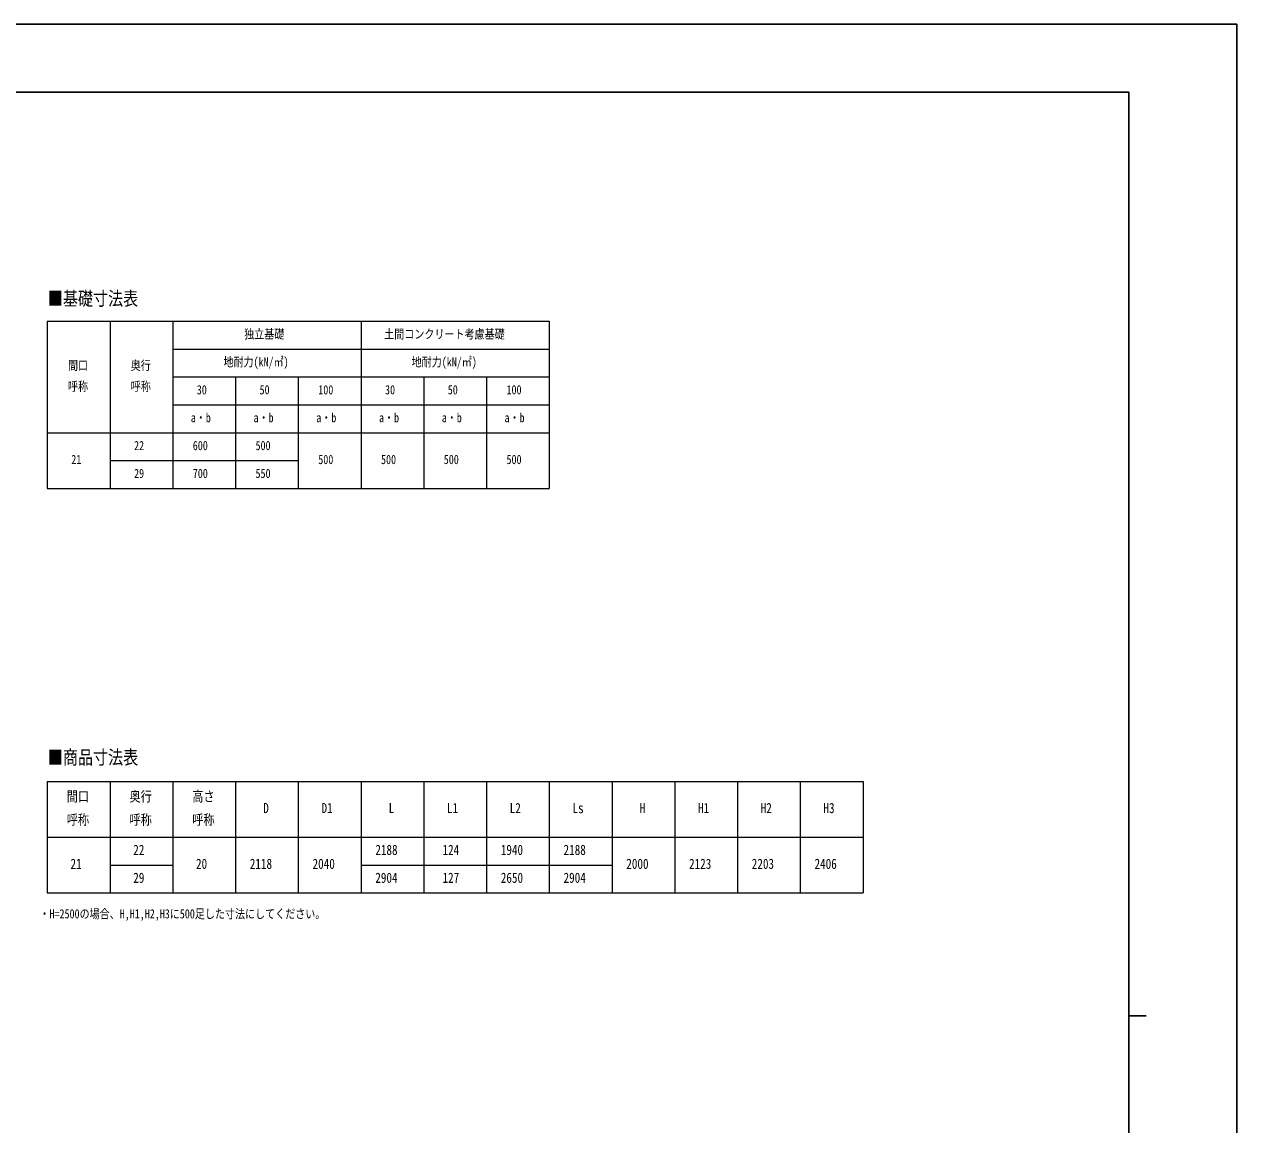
# Model space of a CAD drawing. Units: millimetres, scale not verified. Extents: x -10512 to 10512, y -7425 to 7425.
# Drawn here: x 1817 to 10512, y -468 to 7425 of the extents above; entities that cross this region are included whole.
import ezdxf
from ezdxf.enums import TextEntityAlignment as Align

# ---------------------------------------------------------------- set-up
doc = ezdxf.new("R2010")
doc.units = ezdxf.units.MM
doc.header["$LTSCALE"] = 30
doc.layers.add('0-1_TABLE1', color=7, linetype='Continuous', lineweight=18)
doc.layers.add('0-2_USER1', color=3, linetype='Continuous')
doc.layers.add('0-7_YKK_ZWAK', color=7, linetype='Continuous')
doc.styles.add('ＭＳ ゴシック', font='')
doc.styles.get('ＭＳ ゴシック').set_extended_font_data('MS Gothic')

msp = doc.modelspace()

# ---------------------------------------------------------------- linework, layer by layer
at = {"layer": '0-1_TABLE1'}
for p, q in [((1982.01, 5295.53), (5582.01, 5295.53)), ((1982.01, 5295.53), (1982.01, 4095.53)), ((2432.01, 5295.53), (2432.01, 4095.53)), ((2882.01, 5295.53), (2882.01, 4095.53)), ((4232.01, 5295.53), (4232.01, 4095.53)), ((2882.01, 5095.53), (5582.01, 5095.53)), ((2882.01, 4895.53), (5582.01, 4895.53)), ((3782.01, 4895.53), (3782.01, 4095.53)), ((4682.01, 4895.53), (4682.01, 4095.53)), ((5132.01, 4895.53), (5132.01, 4095.53)), ((2882.01, 4695.53), (5582.01, 4695.53)), ((1982.01, 4495.53), (5582.01, 4495.53)), ((2432.01, 4295.53), (3782.01, 4295.53)), ((1982.01, 1994.72), (7832.01, 1994.72)), ((1982.01, 1994.72), (1982.01, 1194.72)), ((2432.01, 1994.72), (2432.01, 1194.72)), ((2882.01, 1994.72), (2882.01, 1194.72)), ((3332.01, 1994.72), (3332.01, 1194.72)), ((3782.01, 1994.72), (3782.01, 1194.72)), ((4232.01, 1994.72), (4232.01, 1194.72)), ((4682.01, 1994.72), (4682.01, 1194.72)), ((5132.01, 1994.72), (5132.01, 1194.72)), ((5582.01, 1994.72), (5582.01, 1194.72)), ((6032.01, 1994.72), (6032.01, 1194.72)), ((6482.01, 1994.72), (6482.01, 1194.72)), ((6932.01, 1994.72), (6932.01, 1194.72)), ((7382.01, 1994.72), (7382.01, 1194.72)), ((7832.01, 1994.72), (7832.01, 1194.72)), ((1982.01, 1594.72), (7832.01, 1594.72)), ((2432.01, 1394.72), (2882.01, 1394.72)), ((4232.01, 1394.72), (6032.01, 1394.72)), ((1982.01, 1194.72), (7832.01, 1194.72))]:
    msp.add_line(p, q, dxfattribs=at)
for points in [[(5582.01, 5295.53), (5582.01, 4895.53), (5582.01, 4095.53)], [(3332.01, 4895.53), (3332.01, 4295.53), (3332.01, 4095.53)], [(1982.01, 4095.53), (2432.01, 4095.53), (4232.01, 4095.53), (5582.01, 4095.53)]]:
    msp.add_lwpolyline(points, dxfattribs=at)
at = {"layer": '0-7_YKK_ZWAK'}
for p, q in [((9737.55, 6937.5), (-9762.45, 6937.5)), ((9737.55, 6937.5), (9737.55, -6312.5)), ((9737.55, 312.5), (9862.55, 312.5))]:
    msp.add_line(p, q, dxfattribs=at)
msp.add_lwpolyline([(-10512.5, -7425), (10512.5, -7425), (10512.5, 7425), (-10512.5, 7425)], close=True, dxfattribs=at)

# ---------------------------------------------------------------- texts
at = {"layer": '0-1_TABLE1', "style": 'ＭＳ ゴシック', "width": 0.8}
for s, height, p in [('独立基礎', 65.98, (3393.81, 5150.53)), ('土間コンクリート考慮基礎', 65.98, (4398.21, 5150.53)), ('地耐力(kN/㎡)', 65.98, (3245.01, 4950.53)), ('地耐力(kN/㎡)', 65.98, (4595.01, 4950.53)), ('間口', 65.98, (2130.21, 4925.53)), ('奥行', 65.98, (2580.21, 4925.53)), ('呼称', 65.98, (2130.21, 4775.53)), ('呼称', 65.98, (2580.21, 4775.53)), ('30', 65.98, (3054.21, 4750.53)), ('50', 65.98, (3504.21, 4750.53)), ('100', 65.98, (3925.41, 4750.53)), ('30', 65.98, (4404.21, 4750.53)), ('50', 65.98, (4854.21, 4750.53)), ('100', 65.98, (5275.41, 4750.53)), ('a・b', 65.98, (3011.01, 4550.53)), ('a・b', 65.98, (3461.01, 4550.53)), ('a・b', 65.98, (3911.01, 4550.53)), ('a・b', 65.98, (4361.01, 4550.53)), ('a・b', 65.98, (4811.01, 4550.53)), ('a・b', 65.98, (5261.01, 4550.53)), ('22', 65.98, (2604.21, 4350.53)), ('600', 65.98, (3025.41, 4350.53)), ('500', 65.98, (3475.41, 4350.53)), ('21', 65.98, (2154.21, 4250.53)), ('500', 65.98, (3925.41, 4250.53)), ('500', 65.98, (4375.41, 4250.53)), ('500', 65.98, (4825.41, 4250.53)), ('500', 65.98, (5275.41, 4250.53)), ('29', 65.98, (2604.21, 4150.53)), ('700', 65.98, (3025.41, 4150.53)), ('550', 65.98, (3475.41, 4150.53)), ('間口', 73.31, (2121.68, 1828.05)), ('奥行', 73.31, (2571.68, 1828.05)), ('高さ', 73.31, (3021.68, 1828.05)), ('D', 73.31, (3530.35, 1744.72)), ('D1', 73.31, (3948.35, 1744.72)), ('L', 73.31, (4430.35, 1744.72)), ('L1', 73.31, (4848.35, 1744.72)), ('L2', 73.31, (5298.35, 1744.72)), ('Ls', 73.31, (5748.35, 1744.72)), ('H', 73.31, (6230.35, 1744.72)), ('H1', 73.31, (6648.35, 1744.72)), ('H2', 73.31, (7098.35, 1744.72)), ('H3', 73.31, (7548.35, 1744.72)), ('呼称', 73.31, (2121.68, 1661.38)), ('呼称', 73.31, (2571.68, 1661.38)), ('呼称', 73.31, (3021.68, 1661.38)), ('22', 73.31, (2598.35, 1444.72)), ('2188', 73.31, (4334.35, 1444.72)), ('124', 73.31, (4816.35, 1444.72)), ('1940', 73.31, (5234.35, 1444.72)), ('2188', 73.31, (5684.35, 1444.72)), ('21', 73.31, (2148.35, 1344.72)), ('20', 73.31, (3048.35, 1344.72)), ('2118', 73.31, (3434.35, 1344.72)), ('2040', 73.31, (3884.35, 1344.72)), ('2000', 73.31, (6134.35, 1344.72)), ('2123', 73.31, (6584.35, 1344.72)), ('2203', 73.31, (7034.35, 1344.72)), ('2406', 73.31, (7484.35, 1344.72)), ('29', 73.31, (2598.35, 1244.72)), ('2904', 73.31, (4334.35, 1244.72)), ('127', 73.31, (4816.35, 1244.72)), ('2650', 73.31, (5234.35, 1244.72)), ('2904', 73.31, (5684.35, 1244.72))]:
    msp.add_text(s, height=height, dxfattribs=at).set_placement(p, align=Align.BOTTOM_LEFT)
at = {"layer": '0-2_USER1', "style": 'ＭＳ ゴシック', "width": 0.8}
for s, height, p in [('■基礎寸法表', 98.97, (1985.8, 5378.56)), ('■商品寸法表', 98.97, (1985.8, 2087.93)), ('・H=2500の場合、H,H1,H2,H3に500足した寸法にしてください。', 65.98, (1925.86, 991.98))]:
    msp.add_text(s, height=height, dxfattribs=at).set_placement(p, align=Align.BOTTOM_LEFT)

doc.saveas('drawing.dxf')
